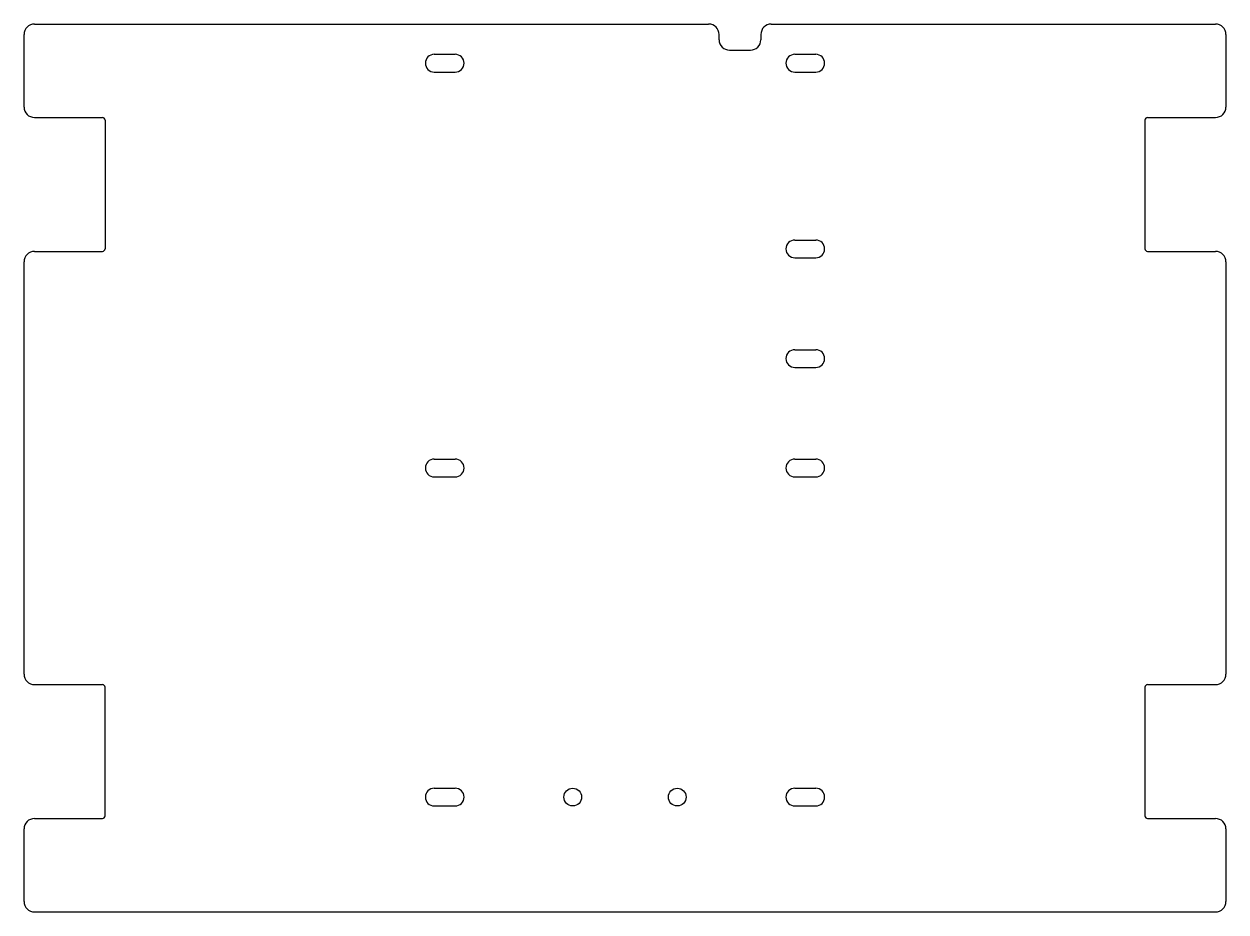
# Model space of a CAD drawing. Header units: centimetres. Extents: x -13.9 to 9.1, y -16.5 to 0.5.
import ezdxf

# ---------------------------------------------------------------- set-up
doc = ezdxf.new("R2010")
doc.units = ezdxf.units.CM
doc.header["$MEASUREMENT"] = 0
doc.layers.add('247zeroB2 Midpanel V0.1 V0.2 Z-drive V5 v1_0', color=7, linetype='Continuous')

msp = doc.modelspace()

# ---------------------------------------------------------------- linework, layer by layer
at = {"layer": '247zeroB2 Midpanel V0.1 V0.2 Z-drive V5 v1_0'}
for p, q in [((-13.7, 0.5), (-0.8, 0.5)), ((0.4, 0.5), (8.9, 0.5)), ((-13.9, -1.089), (-13.9, 0.3)), ((-0.6, 0.2), (-0.6, 0.3)), ((0.2, 0.3), (0.2, 0.2)), ((9.1, 0.3), (9.1, -1.089)), ((-0.4, 0), (0, 0)), ((-6.05, -0.08), (-5.65, -0.08)), ((0.85, -0.08), (1.25, -0.08)), ((-6.05, -0.42), (-5.65, -0.42)), ((0.85, -0.42), (1.25, -0.42)), ((-13.7, -1.289), (-12.4, -1.289)), ((-12.35, -1.339), (-12.35, -3.802)), ((7.55, -1.339), (7.55, -3.802)), ((7.6, -1.289), (8.9, -1.289)), ((0.85, -3.635), (1.25, -3.635)), ((-13.7, -3.852), (-12.4, -3.852)), ((7.6, -3.852), (8.9, -3.852)), ((-13.9, -11.948), (-13.9, -4.052)), ((0.85, -3.975), (1.25, -3.975)), ((9.1, -4.052), (9.1, -11.948)), ((0.85, -5.735), (1.25, -5.735)), ((0.85, -6.075), (1.25, -6.075)), ((-6.05, -7.83), (-5.65, -7.83)), ((0.85, -7.83), (1.25, -7.83)), ((-6.05, -8.17), (-5.65, -8.17)), ((0.85, -8.17), (1.25, -8.17)), ((-13.7, -12.148), (-12.4, -12.148)), ((7.6, -12.148), (8.9, -12.148)), ((-12.35, -14.661), (-12.35, -12.198)), ((7.55, -12.198), (7.55, -14.661)), ((-6.05, -14.13), (-5.65, -14.13)), ((0.85, -14.13), (1.25, -14.13)), ((-6.05, -14.47), (-5.65, -14.47)), ((0.85, -14.47), (1.25, -14.47)), ((-13.7, -14.711), (-12.4, -14.711)), ((7.6, -14.711), (8.9, -14.711)), ((-13.9, -16.3), (-13.9, -14.911)), ((9.1, -14.911), (9.1, -16.3)), ((-13.7, -16.5), (8.9, -16.5))]:
    msp.add_line(p, q, dxfattribs=at)
for centre in [(-3.4, -14.3), (-1.4, -14.3)]:
    msp.add_circle(centre, 0.17, dxfattribs=at)
for centre, radius, start, end in [((-13.7, 0.3), 0.2, 90, 180), ((-0.8, 0.3), 0.2, 0, 90), ((0.4, 0.3), 0.2, 90, 180), ((8.9, 0.3), 0.2, 0, 90), ((-0.4, 0.2), 0.2, 180.0002, 269.9999), ((0, 0.2), 0.2, 270.0002, 359.9998), ((-6.05, -0.25), 0.17, 90.0001, 269.9999), ((-5.65, -0.25), 0.17, 270.0001, 89.9999), ((0.85, -0.25), 0.17, 90.0001, 269.9999), ((1.25, -0.25), 0.17, 270.0001, 89.9999), ((-13.7, -1.089), 0.2, 180, 270), ((8.9, -1.089), 0.2, 270, 0), ((-12.4, -1.339), 0.05, 0, 90), ((7.6, -1.339), 0.05, 90, 180), ((0.85, -3.805), 0.17, 90.0001, 269.9999), ((1.25, -3.805), 0.17, 270.0001, 89.9999), ((-13.7, -4.052), 0.2, 90, 180), ((-12.4, -3.802), 0.05, 270, 0), ((7.6, -3.802), 0.05, 180, 270), ((8.9, -4.052), 0.2, 0, 90), ((0.85, -5.905), 0.17, 90.0001, 269.9999), ((1.25, -5.905), 0.17, 270.0001, 89.9999), ((-6.05, -8), 0.17, 90.0001, 269.9999), ((-5.65, -8), 0.17, 270.0001, 89.9999), ((0.85, -8), 0.17, 90.0001, 269.9999), ((1.25, -8), 0.17, 270.0001, 89.9999), ((-13.7, -11.948), 0.2, 180, 270), ((8.9, -11.948), 0.2, 270, 0), ((-12.4, -12.198), 0.05, 0, 90), ((7.6, -12.198), 0.05, 90, 180), ((-6.05, -14.3), 0.17, 90.0001, 269.9999), ((-5.65, -14.3), 0.17, 270.0001, 89.9999), ((0.85, -14.3), 0.17, 90.0001, 269.9999), ((1.25, -14.3), 0.17, 270.0001, 89.9999), ((-13.7, -14.911), 0.2, 90, 180), ((-12.4, -14.661), 0.05, 270, 0), ((7.6, -14.661), 0.05, 180, 270), ((8.9, -14.911), 0.2, 0, 90), ((-13.7, -16.3), 0.2, 180, 270), ((8.9, -16.3), 0.2, 270, 0)]:
    msp.add_arc(centre, radius, start, end, dxfattribs=at)

doc.saveas('drawing.dxf')
